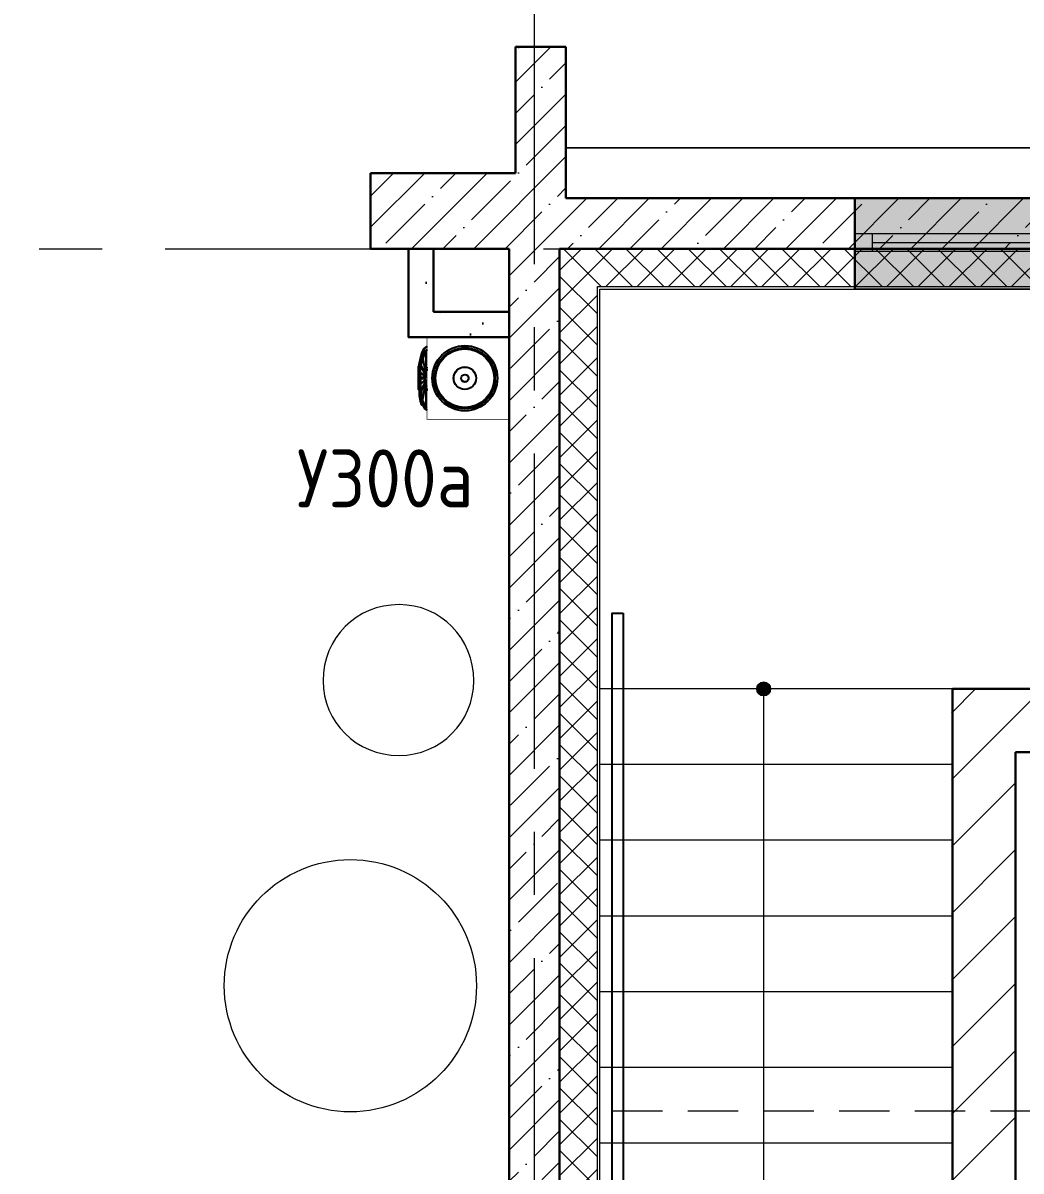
# Model space of a CAD drawing. Header units: millimetres. Extents: x -13407 to 8063098, y -2635 to 109271.
# Drawn here: x 10872 to 14830, y 2594 to 7145 of the extents above; entities that cross this region are included whole.
import ezdxf

# ---------------------------------------------------------------- set-up
doc = ezdxf.new("R2010")
doc.units = ezdxf.units.MM
doc.linetypes.add('ADSK_Штриховая_ш2 п1', pattern=[3, 2, -1])
doc.linetypes.add('CENTER', pattern=[2, 1.25, -0.25, 0.25, -0.25])
doc.layers.get('Defpoints').update_dxf_attribs({"color": 6})
for name, color, linetype, lineweight in [('АР_Лестницы', 250, 'Continuous', 15), ('АР_Лестницы ограждение', 94, 'Continuous', 25), ('АР_МосжилНии_Стены', 202, 'Continuous', 30), ('АР_Навесной фасад', 5, 'Continuous', 5), ('АР_Окна БЛОК', 250, 'Continuous', 13), ('АР_Оси', 193, 'Continuous', 9), ('АР_Перегородки газоблок', 165, 'Continuous', 30), ('АР_Подоконники', 163, 'Continuous', 9), ('АР_Сущ Несущая стена', 202, 'Continuous', 30), ('АР_тонкая линия', 250, 'Continuous', 0), ('АР_Утеплитель', 250, 'Continuous', 9), ('АР_Штриховка монолит', 250, 'Continuous', 9), ('ТХ_мебель передв', 250, 'Continuous', 13)]:
    doc.layers.add(name, color=color, linetype=linetype, lineweight=lineweight)
doc.layers.add('ТХ_обор_бытовое', color=14, linetype='Continuous')
doc.styles.add('ISOCPEUR_1', font='isocpeur.ttf', dxfattribs={"width": 0.9, "height": 250})

# ---------------------------------------------------------------- blocks, each defined once
blk = doc.blocks.new('*U407')
h = blk.add_hatch(color=253)
h.dxf.hatch_style = 1
h.paths.add_polyline_path([(-1600, -140), (0, -140), (0, 220), (-1600, 220)])
at = {"color": 253, "lineweight": 30}
for p, q in [((-1600, -140), (-1600, 220)), ((0, -140), (0, 220))]:
    blk.add_line(p, q, dxfattribs=at)
at = {"color": 253}
for p, q in [((0, 220), (-1600, 220)), ((-1600, 70), (0, 70)), ((-1530, 0), (-1530, 70)), ((-70, 0), (-70, 70)), ((-1600, 0), (0, 0)), ((-1530, 35), (-70, 35)), ((-1600, -140), (0, -140)), ((-1600, -140), (-1600, -140)), ((-1600, -140), (-1600, -140)), ((0, -140), (0, -140)), ((0, -140), (0, -140))]:
    blk.add_line(p, q, dxfattribs=at)
blk = doc.blocks.new('*U290')
h = blk.add_hatch(color=253)
h.dxf.hatch_style = 1
edge = h.paths.add_edge_path()
edge.add_arc((0, 0), 27.6, 359.64, 719.64)
h = blk.add_hatch(color=253)
h.dxf.hatch_style = 1
h.paths.add_polyline_path([(3597.2, -44.3), (3597.2, 44.3), (3897.2, 0)])
at = {"color": 253}
blk.add_line((3897.2, 0), (0, 0), dxfattribs=at)
blk.add_lwpolyline([(3597.2, 44.3), (3597.2, -44.3), (3897.2, 0), (3597.2, 44.3)], dxfattribs=at)
blk.add_circle((0, 0), 27.6, dxfattribs=at)
blk = doc.blocks.new('У300')
at = {"layer": 'ТХ_обор_бытовое', "transparency": 33554559}
for points in [[(-230550.5, 67413.5), (-230554.7, 67413.5), (-230554.7, 67409.3), (-230550.5, 67405.1), (-230546.2, 67409.3), (-230546.2, 67413.5)], [(-230550.5, 67413), (-230554.7, 67413), (-230554.7, 67408.8), (-230550.5, 67404.6), (-230546.3, 67408.8), (-230546.3, 67413)], [(-230546.2, 67417.8), (-230550.5, 67417.8), (-230550.5, 67413.5), (-230546.2, 67409.3), (-230542, 67413.5), (-230542, 67417.8)], [(-230546.3, 67417.3), (-230550.5, 67417.3), (-230550.5, 67413), (-230546.3, 67408.8), (-230542, 67413), (-230542, 67417.3)], [(-230575.9, 67354.3), (-230580.1, 67354.3), (-230580.1, 67350), (-230575.9, 67345.8), (-230571.6, 67350), (-230571.6, 67354.3)], [(-230575.9, 67354.3), (-230580.1, 67354.3), (-230580.1, 67350), (-230575.9, 67345.8), (-230571.6, 67350), (-230571.6, 67354.3)], [(-230575.9, 67354.3), (-230580.1, 67354.3), (-230580.1, 67350), (-230575.9, 67345.8), (-230571.6, 67350), (-230571.6, 67354.3)], [(-230575.9, 67354.3), (-230580.1, 67354.3), (-230580.1, 67350), (-230575.9, 67345.8), (-230571.6, 67350), (-230571.6, 67354.3)], [(-230575.9, 67354.3), (-230580.1, 67354.3), (-230580.1, 67350), (-230575.9, 67345.8), (-230571.6, 67350), (-230571.6, 67354.3)], [(-230575.9, 67354.3), (-230580.1, 67354.3), (-230580.1, 67350), (-230575.9, 67345.8), (-230571.6, 67350), (-230571.6, 67354.3)], [(-230575.9, 67353.8), (-230580.1, 67353.8), (-230580.1, 67349.5), (-230575.9, 67345.3), (-230571.7, 67349.5), (-230571.7, 67353.8)], [(-230575.9, 67353.8), (-230580.1, 67353.8), (-230580.1, 67349.5), (-230575.9, 67345.3), (-230571.7, 67349.5), (-230571.7, 67353.8)], [(-230575.9, 67353.8), (-230580.1, 67353.8), (-230580.1, 67349.5), (-230575.9, 67345.3), (-230571.7, 67349.5), (-230571.7, 67353.8)], [(-230575.9, 67353.8), (-230580.1, 67353.8), (-230580.1, 67349.5), (-230575.9, 67345.3), (-230571.7, 67349.5), (-230571.7, 67353.8)], [(-230575.9, 67353.8), (-230580.1, 67353.8), (-230580.1, 67349.5), (-230575.9, 67345.3), (-230571.7, 67349.5), (-230571.7, 67353.8)], [(-230575.9, 67353.8), (-230580.1, 67353.8), (-230580.1, 67349.5), (-230575.9, 67345.3), (-230571.7, 67349.5), (-230571.7, 67353.8)], [(-230575.9, 67350), (-230580.1, 67350), (-230580.1, 67345.8), (-230575.9, 67341.6), (-230571.6, 67345.8), (-230571.6, 67350)], [(-230575.9, 67350), (-230580.1, 67350), (-230580.1, 67345.8), (-230575.9, 67341.6), (-230571.6, 67345.8), (-230571.6, 67350)], [(-230575.9, 67350), (-230580.1, 67350), (-230580.1, 67345.8), (-230575.9, 67341.6), (-230571.6, 67345.8), (-230571.6, 67350)], [(-230575.9, 67350), (-230580.1, 67350), (-230580.1, 67345.8), (-230575.9, 67341.6), (-230571.6, 67345.8), (-230571.6, 67350)], [(-230575.9, 67350), (-230580.1, 67350), (-230580.1, 67345.8), (-230575.9, 67341.6), (-230571.6, 67345.8), (-230571.6, 67350)], [(-230575.9, 67350), (-230580.1, 67350), (-230580.1, 67345.8), (-230575.9, 67341.6), (-230571.6, 67345.8), (-230571.6, 67350)], [(-230575.9, 67350), (-230580.1, 67350), (-230580.1, 67345.8), (-230575.9, 67341.6), (-230571.6, 67345.8), (-230571.6, 67350)], [(-230575.9, 67350), (-230580.1, 67350), (-230580.1, 67345.8), (-230575.9, 67341.6), (-230571.6, 67345.8), (-230571.6, 67350)], [(-230575.9, 67350), (-230580.1, 67350), (-230580.1, 67345.8), (-230575.9, 67341.6), (-230571.6, 67345.8), (-230571.6, 67350)], [(-230575.9, 67350), (-230580.1, 67350), (-230580.1, 67345.8), (-230575.9, 67341.6), (-230571.6, 67345.8), (-230571.6, 67350)], [(-230575.9, 67350), (-230580.1, 67350), (-230580.1, 67345.8), (-230575.9, 67341.6), (-230571.6, 67345.8), (-230571.6, 67350)], [(-230575.9, 67350), (-230580.1, 67350), (-230580.1, 67345.8), (-230575.9, 67341.6), (-230571.6, 67345.8), (-230571.6, 67350)], [(-230575.9, 67350), (-230580.1, 67350), (-230580.1, 67345.8), (-230575.9, 67341.6), (-230571.6, 67345.8), (-230571.6, 67350)], [(-230575.9, 67349.5), (-230580.1, 67349.5), (-230580.1, 67345.3), (-230575.9, 67341.1), (-230571.7, 67345.3), (-230571.7, 67349.5)], [(-230575.9, 67349.5), (-230580.1, 67349.5), (-230580.1, 67345.3), (-230575.9, 67341.1), (-230571.7, 67345.3), (-230571.7, 67349.5)], [(-230575.9, 67349.5), (-230580.1, 67349.5), (-230580.1, 67345.3), (-230575.9, 67341.1), (-230571.7, 67345.3), (-230571.7, 67349.5)], [(-230575.9, 67349.5), (-230580.1, 67349.5), (-230580.1, 67345.3), (-230575.9, 67341.1), (-230571.7, 67345.3), (-230571.7, 67349.5)], [(-230575.9, 67349.5), (-230580.1, 67349.5), (-230580.1, 67345.3), (-230575.9, 67341.1), (-230571.7, 67345.3), (-230571.7, 67349.5)], [(-230575.9, 67349.5), (-230580.1, 67349.5), (-230580.1, 67345.3), (-230575.9, 67341.1), (-230571.7, 67345.3), (-230571.7, 67349.5)], [(-230575.9, 67349.5), (-230580.1, 67349.5), (-230580.1, 67345.3), (-230575.9, 67341.1), (-230571.7, 67345.3), (-230571.7, 67349.5)], [(-230575.9, 67349.5), (-230580.1, 67349.5), (-230580.1, 67345.3), (-230575.9, 67341.1), (-230571.7, 67345.3), (-230571.7, 67349.5)], [(-230575.9, 67349.5), (-230580.1, 67349.5), (-230580.1, 67345.3), (-230575.9, 67341.1), (-230571.7, 67345.3), (-230571.7, 67349.5)], [(-230575.9, 67349.5), (-230580.1, 67349.5), (-230580.1, 67345.3), (-230575.9, 67341.1), (-230571.7, 67345.3), (-230571.7, 67349.5)], [(-230575.9, 67349.5), (-230580.1, 67349.5), (-230580.1, 67345.3), (-230575.9, 67341.1), (-230571.7, 67345.3), (-230571.7, 67349.5)], [(-230575.9, 67349.5), (-230580.1, 67349.5), (-230580.1, 67345.3), (-230575.9, 67341.1), (-230571.7, 67345.3), (-230571.7, 67349.5)], [(-230575.9, 67349.5), (-230580.1, 67349.5), (-230580.1, 67345.3), (-230575.9, 67341.1), (-230571.7, 67345.3), (-230571.7, 67349.5)], [(-230575.9, 67345.8), (-230580.1, 67345.8), (-230580.1, 67341.6), (-230575.9, 67337.3), (-230571.6, 67341.6), (-230571.6, 67345.8)], [(-230571.6, 67354.3), (-230575.9, 67354.3), (-230575.9, 67350), (-230571.6, 67345.8), (-230567.4, 67350), (-230567.4, 67354.3)], [(-230571.6, 67354.3), (-230575.9, 67354.3), (-230575.9, 67350), (-230571.6, 67345.8), (-230567.4, 67350), (-230567.4, 67354.3)], [(-230571.6, 67354.3), (-230575.9, 67354.3), (-230575.9, 67350), (-230571.6, 67345.8), (-230567.4, 67350), (-230567.4, 67354.3)], [(-230571.6, 67354.3), (-230575.9, 67354.3), (-230575.9, 67350), (-230571.6, 67345.8), (-230567.4, 67350), (-230567.4, 67354.3)], [(-230571.6, 67354.3), (-230575.9, 67354.3), (-230575.9, 67350), (-230571.6, 67345.8), (-230567.4, 67350), (-230567.4, 67354.3)], [(-230571.7, 67353.8), (-230575.9, 67353.8), (-230575.9, 67349.5), (-230571.7, 67345.3), (-230567.4, 67349.5), (-230567.4, 67353.8)], [(-230571.7, 67353.8), (-230575.9, 67353.8), (-230575.9, 67349.5), (-230571.7, 67345.3), (-230567.4, 67349.5), (-230567.4, 67353.8)], [(-230571.7, 67353.8), (-230575.9, 67353.8), (-230575.9, 67349.5), (-230571.7, 67345.3), (-230567.4, 67349.5), (-230567.4, 67353.8)], [(-230571.7, 67353.8), (-230575.9, 67353.8), (-230575.9, 67349.5), (-230571.7, 67345.3), (-230567.4, 67349.5), (-230567.4, 67353.8)], [(-230571.7, 67353.8), (-230575.9, 67353.8), (-230575.9, 67349.5), (-230571.7, 67345.3), (-230567.4, 67349.5), (-230567.4, 67353.8)], [(-230571.6, 67350), (-230575.9, 67350), (-230575.9, 67345.8), (-230571.6, 67341.6), (-230567.4, 67345.8), (-230567.4, 67350)], [(-230571.6, 67350), (-230575.9, 67350), (-230575.9, 67345.8), (-230571.6, 67341.6), (-230567.4, 67345.8), (-230567.4, 67350)], [(-230571.6, 67350), (-230575.9, 67350), (-230575.9, 67345.8), (-230571.6, 67341.6), (-230567.4, 67345.8), (-230567.4, 67350)], [(-230571.6, 67350), (-230575.9, 67350), (-230575.9, 67345.8), (-230571.6, 67341.6), (-230567.4, 67345.8), (-230567.4, 67350)], [(-230571.6, 67350), (-230575.9, 67350), (-230575.9, 67345.8), (-230571.6, 67341.6), (-230567.4, 67345.8), (-230567.4, 67350)], [(-230571.6, 67350), (-230575.9, 67350), (-230575.9, 67345.8), (-230571.6, 67341.6), (-230567.4, 67345.8), (-230567.4, 67350)], [(-230571.6, 67350), (-230575.9, 67350), (-230575.9, 67345.8), (-230571.6, 67341.6), (-230567.4, 67345.8), (-230567.4, 67350)], [(-230571.6, 67350), (-230575.9, 67350), (-230575.9, 67345.8), (-230571.6, 67341.6), (-230567.4, 67345.8), (-230567.4, 67350)], [(-230571.7, 67349.5), (-230575.9, 67349.5), (-230575.9, 67345.3), (-230571.7, 67341.1), (-230567.4, 67345.3), (-230567.4, 67349.5)], [(-230571.7, 67349.5), (-230575.9, 67349.5), (-230575.9, 67345.3), (-230571.7, 67341.1), (-230567.4, 67345.3), (-230567.4, 67349.5)], [(-230571.7, 67349.5), (-230575.9, 67349.5), (-230575.9, 67345.3), (-230571.7, 67341.1), (-230567.4, 67345.3), (-230567.4, 67349.5)], [(-230571.7, 67349.5), (-230575.9, 67349.5), (-230575.9, 67345.3), (-230571.7, 67341.1), (-230567.4, 67345.3), (-230567.4, 67349.5)], [(-230571.7, 67349.5), (-230575.9, 67349.5), (-230575.9, 67345.3), (-230571.7, 67341.1), (-230567.4, 67345.3), (-230567.4, 67349.5)], [(-230571.7, 67349.5), (-230575.9, 67349.5), (-230575.9, 67345.3), (-230571.7, 67341.1), (-230567.4, 67345.3), (-230567.4, 67349.5)], [(-230571.7, 67349.5), (-230575.9, 67349.5), (-230575.9, 67345.3), (-230571.7, 67341.1), (-230567.4, 67345.3), (-230567.4, 67349.5)], [(-230571.7, 67349.5), (-230575.9, 67349.5), (-230575.9, 67345.3), (-230571.7, 67341.1), (-230567.4, 67345.3), (-230567.4, 67349.5)], [(-230546.2, 67358.5), (-230550.5, 67358.5), (-230550.5, 67354.3), (-230546.2, 67350), (-230542, 67354.3), (-230542, 67358.5)], [(-230546.2, 67358.5), (-230550.5, 67358.5), (-230550.5, 67354.3), (-230546.2, 67350), (-230542, 67354.3), (-230542, 67358.5)], [(-230546.3, 67358), (-230550.5, 67358), (-230550.5, 67353.8), (-230546.3, 67349.5), (-230542, 67353.8), (-230542, 67358)], [(-230546.3, 67358), (-230550.5, 67358), (-230550.5, 67353.8), (-230546.3, 67349.5), (-230542, 67353.8), (-230542, 67358)], [(-230546.2, 67354.3), (-230550.5, 67354.3), (-230550.5, 67350), (-230546.2, 67345.8), (-230542, 67350), (-230542, 67354.3)], [(-230546.2, 67354.3), (-230550.5, 67354.3), (-230550.5, 67350), (-230546.2, 67345.8), (-230542, 67350), (-230542, 67354.3)], [(-230546.2, 67354.3), (-230550.5, 67354.3), (-230550.5, 67350), (-230546.2, 67345.8), (-230542, 67350), (-230542, 67354.3)], [(-230546.3, 67353.8), (-230550.5, 67353.8), (-230550.5, 67349.5), (-230546.3, 67345.3), (-230542, 67349.5), (-230542, 67353.8)], [(-230546.3, 67353.8), (-230550.5, 67353.8), (-230550.5, 67349.5), (-230546.3, 67345.3), (-230542, 67349.5), (-230542, 67353.8)], [(-230546.3, 67353.8), (-230550.5, 67353.8), (-230550.5, 67349.5), (-230546.3, 67345.3), (-230542, 67349.5), (-230542, 67353.8)], [(-230546.2, 67350), (-230550.5, 67350), (-230550.5, 67345.8), (-230546.2, 67341.6), (-230542, 67345.8), (-230542, 67350)], [(-230546.3, 67349.5), (-230550.5, 67349.5), (-230550.5, 67345.3), (-230546.3, 67341.1), (-230542, 67345.3), (-230542, 67349.5)], [(-230546.2, 67345.8), (-230550.5, 67345.8), (-230550.5, 67341.6), (-230546.2, 67337.3), (-230542, 67341.6), (-230542, 67345.8)], [(-230546.2, 67345.8), (-230550.5, 67345.8), (-230550.5, 67341.6), (-230546.2, 67337.3), (-230542, 67341.6), (-230542, 67345.8)], [(-230546.2, 67345.8), (-230550.5, 67345.8), (-230550.5, 67341.6), (-230546.2, 67337.3), (-230542, 67341.6), (-230542, 67345.8)], [(-230546.2, 67345.8), (-230550.5, 67345.8), (-230550.5, 67341.6), (-230546.2, 67337.3), (-230542, 67341.6), (-230542, 67345.8)], [(-230542, 67349.5), (-230546.3, 67349.5), (-230546.3, 67345.3), (-230542, 67341.1), (-230537.8, 67345.3), (-230537.8, 67349.5)], [(-230542, 67350), (-230546.2, 67350), (-230546.2, 67345.8), (-230542, 67341.6), (-230537.8, 67345.8), (-230537.8, 67350)], [(-230575.9, 67345.3), (-230580.1, 67345.3), (-230580.1, 67341.1), (-230575.9, 67336.8), (-230571.7, 67341.1), (-230571.7, 67345.3)], [(-230567.4, 67341.1), (-230571.7, 67341.1), (-230571.7, 67336.8), (-230567.4, 67332.6), (-230563.2, 67336.8), (-230563.2, 67341.1)], [(-230567.4, 67328.4), (-230571.7, 67328.4), (-230571.7, 67324.1), (-230567.4, 67319.9), (-230563.2, 67324.1), (-230563.2, 67328.4)], [(-230567.4, 67319.9), (-230571.7, 67319.9), (-230571.7, 67315.7), (-230567.4, 67311.4), (-230563.2, 67315.7), (-230563.2, 67319.9)], [(-230567.4, 67307.2), (-230571.7, 67307.2), (-230571.7, 67303), (-230567.4, 67298.7), (-230563.2, 67303), (-230563.2, 67307.2)], [(-230567.4, 67303), (-230571.7, 67303), (-230571.7, 67298.7), (-230567.4, 67294.5), (-230563.2, 67298.7), (-230563.2, 67303)], [(-230567.4, 67303), (-230571.7, 67303), (-230571.7, 67298.7), (-230567.4, 67294.5), (-230563.2, 67298.7), (-230563.2, 67303)], [(-230567.4, 67341.6), (-230571.6, 67341.6), (-230571.6, 67337.3), (-230567.4, 67333.1), (-230563.2, 67337.3), (-230563.2, 67341.6)], [(-230567.4, 67328.9), (-230571.6, 67328.9), (-230571.6, 67324.6), (-230567.4, 67320.4), (-230563.2, 67324.6), (-230563.2, 67328.9)], [(-230567.4, 67320.4), (-230571.6, 67320.4), (-230571.6, 67316.2), (-230567.4, 67311.9), (-230563.2, 67316.2), (-230563.2, 67320.4)], [(-230567.4, 67307.7), (-230571.6, 67307.7), (-230571.6, 67303.5), (-230567.4, 67299.2), (-230563.2, 67303.5), (-230563.2, 67307.7)], [(-230567.4, 67303.5), (-230571.6, 67303.5), (-230571.6, 67299.2), (-230567.4, 67295), (-230563.2, 67299.2), (-230563.2, 67303.5)], [(-230567.4, 67303.5), (-230571.6, 67303.5), (-230571.6, 67299.2), (-230567.4, 67295), (-230563.2, 67299.2), (-230563.2, 67303.5)], [(-230546.3, 67345.3), (-230550.5, 67345.3), (-230550.5, 67341.1), (-230546.3, 67336.8), (-230542, 67341.1), (-230542, 67345.3)], [(-230546.3, 67345.3), (-230550.5, 67345.3), (-230550.5, 67341.1), (-230546.3, 67336.8), (-230542, 67341.1), (-230542, 67345.3)], [(-230546.3, 67345.3), (-230550.5, 67345.3), (-230550.5, 67341.1), (-230546.3, 67336.8), (-230542, 67341.1), (-230542, 67345.3)], [(-230546.3, 67345.3), (-230550.5, 67345.3), (-230550.5, 67341.1), (-230546.3, 67336.8), (-230542, 67341.1), (-230542, 67345.3)], [(-230542, 67341.1), (-230546.3, 67341.1), (-230546.3, 67336.8), (-230542, 67332.6), (-230537.8, 67336.8), (-230537.8, 67341.1)], [(-230542, 67341.1), (-230546.3, 67341.1), (-230546.3, 67336.8), (-230542, 67332.6), (-230537.8, 67336.8), (-230537.8, 67341.1)], [(-230542, 67341.6), (-230546.2, 67341.6), (-230546.2, 67337.3), (-230542, 67333.1), (-230537.8, 67337.3), (-230537.8, 67341.6)], [(-230542, 67341.6), (-230546.2, 67341.6), (-230546.2, 67337.3), (-230542, 67333.1), (-230537.8, 67337.3), (-230537.8, 67341.6)], [(-230575.9, 67273.8), (-230580.1, 67273.8), (-230580.1, 67269.6), (-230575.9, 67265.4), (-230571.6, 67269.6), (-230571.6, 67273.8)], [(-230575.9, 67273.8), (-230580.1, 67273.8), (-230580.1, 67269.6), (-230575.9, 67265.4), (-230571.6, 67269.6), (-230571.6, 67273.8)], [(-230575.9, 67273.3), (-230580.1, 67273.3), (-230580.1, 67269.1), (-230575.9, 67264.9), (-230571.7, 67269.1), (-230571.7, 67273.3)], [(-230575.9, 67273.3), (-230580.1, 67273.3), (-230580.1, 67269.1), (-230575.9, 67264.9), (-230571.7, 67269.1), (-230571.7, 67273.3)], [(-230575.9, 67269.6), (-230580.1, 67269.6), (-230580.1, 67265.4), (-230575.9, 67261.1), (-230571.6, 67265.4), (-230571.6, 67269.6)], [(-230575.9, 67269.6), (-230580.1, 67269.6), (-230580.1, 67265.4), (-230575.9, 67261.1), (-230571.6, 67265.4), (-230571.6, 67269.6)], [(-230575.9, 67269.6), (-230580.1, 67269.6), (-230580.1, 67265.4), (-230575.9, 67261.1), (-230571.6, 67265.4), (-230571.6, 67269.6)], [(-230575.9, 67269.6), (-230580.1, 67269.6), (-230580.1, 67265.4), (-230575.9, 67261.1), (-230571.6, 67265.4), (-230571.6, 67269.6)], [(-230575.9, 67269.6), (-230580.1, 67269.6), (-230580.1, 67265.4), (-230575.9, 67261.1), (-230571.6, 67265.4), (-230571.6, 67269.6)], [(-230575.9, 67269.6), (-230580.1, 67269.6), (-230580.1, 67265.4), (-230575.9, 67261.1), (-230571.6, 67265.4), (-230571.6, 67269.6)], [(-230575.9, 67269.6), (-230580.1, 67269.6), (-230580.1, 67265.4), (-230575.9, 67261.1), (-230571.6, 67265.4), (-230571.6, 67269.6)], [(-230575.9, 67269.6), (-230580.1, 67269.6), (-230580.1, 67265.4), (-230575.9, 67261.1), (-230571.6, 67265.4), (-230571.6, 67269.6)], [(-230575.9, 67269.6), (-230580.1, 67269.6), (-230580.1, 67265.4), (-230575.9, 67261.1), (-230571.6, 67265.4), (-230571.6, 67269.6)], [(-230575.9, 67269.1), (-230580.1, 67269.1), (-230580.1, 67264.9), (-230575.9, 67260.6), (-230571.7, 67264.9), (-230571.7, 67269.1)], [(-230575.9, 67269.1), (-230580.1, 67269.1), (-230580.1, 67264.9), (-230575.9, 67260.6), (-230571.7, 67264.9), (-230571.7, 67269.1)], [(-230575.9, 67269.1), (-230580.1, 67269.1), (-230580.1, 67264.9), (-230575.9, 67260.6), (-230571.7, 67264.9), (-230571.7, 67269.1)], [(-230575.9, 67269.1), (-230580.1, 67269.1), (-230580.1, 67264.9), (-230575.9, 67260.6), (-230571.7, 67264.9), (-230571.7, 67269.1)], [(-230575.9, 67269.1), (-230580.1, 67269.1), (-230580.1, 67264.9), (-230575.9, 67260.6), (-230571.7, 67264.9), (-230571.7, 67269.1)], [(-230575.9, 67269.1), (-230580.1, 67269.1), (-230580.1, 67264.9), (-230575.9, 67260.6), (-230571.7, 67264.9), (-230571.7, 67269.1)], [(-230575.9, 67269.1), (-230580.1, 67269.1), (-230580.1, 67264.9), (-230575.9, 67260.6), (-230571.7, 67264.9), (-230571.7, 67269.1)], [(-230575.9, 67269.1), (-230580.1, 67269.1), (-230580.1, 67264.9), (-230575.9, 67260.6), (-230571.7, 67264.9), (-230571.7, 67269.1)], [(-230575.9, 67269.1), (-230580.1, 67269.1), (-230580.1, 67264.9), (-230575.9, 67260.6), (-230571.7, 67264.9), (-230571.7, 67269.1)], [(-230575.9, 67265.4), (-230580.1, 67265.4), (-230580.1, 67261.1), (-230575.9, 67256.9), (-230571.6, 67261.1), (-230571.6, 67265.4)], [(-230575.9, 67265.4), (-230580.1, 67265.4), (-230580.1, 67261.1), (-230575.9, 67256.9), (-230571.6, 67261.1), (-230571.6, 67265.4)], [(-230575.9, 67265.4), (-230580.1, 67265.4), (-230580.1, 67261.1), (-230575.9, 67256.9), (-230571.6, 67261.1), (-230571.6, 67265.4)], [(-230575.9, 67265.4), (-230580.1, 67265.4), (-230580.1, 67261.1), (-230575.9, 67256.9), (-230571.6, 67261.1), (-230571.6, 67265.4)], [(-230575.9, 67265.4), (-230580.1, 67265.4), (-230580.1, 67261.1), (-230575.9, 67256.9), (-230571.6, 67261.1), (-230571.6, 67265.4)], [(-230575.9, 67264.9), (-230580.1, 67264.9), (-230580.1, 67260.6), (-230575.9, 67256.4), (-230571.7, 67260.6), (-230571.7, 67264.9)], [(-230575.9, 67264.9), (-230580.1, 67264.9), (-230580.1, 67260.6), (-230575.9, 67256.4), (-230571.7, 67260.6), (-230571.7, 67264.9)], [(-230575.9, 67264.9), (-230580.1, 67264.9), (-230580.1, 67260.6), (-230575.9, 67256.4), (-230571.7, 67260.6), (-230571.7, 67264.9)], [(-230575.9, 67264.9), (-230580.1, 67264.9), (-230580.1, 67260.6), (-230575.9, 67256.4), (-230571.7, 67260.6), (-230571.7, 67264.9)], [(-230575.9, 67264.9), (-230580.1, 67264.9), (-230580.1, 67260.6), (-230575.9, 67256.4), (-230571.7, 67260.6), (-230571.7, 67264.9)], [(-230571.6, 67269.6), (-230575.9, 67269.6), (-230575.9, 67265.4), (-230571.6, 67261.1), (-230567.4, 67265.4), (-230567.4, 67269.6)], [(-230571.6, 67269.6), (-230575.9, 67269.6), (-230575.9, 67265.4), (-230571.6, 67261.1), (-230567.4, 67265.4), (-230567.4, 67269.6)], [(-230571.6, 67269.6), (-230575.9, 67269.6), (-230575.9, 67265.4), (-230571.6, 67261.1), (-230567.4, 67265.4), (-230567.4, 67269.6)], [(-230571.6, 67269.6), (-230575.9, 67269.6), (-230575.9, 67265.4), (-230571.6, 67261.1), (-230567.4, 67265.4), (-230567.4, 67269.6)], [(-230571.6, 67269.6), (-230575.9, 67269.6), (-230575.9, 67265.4), (-230571.6, 67261.1), (-230567.4, 67265.4), (-230567.4, 67269.6)], [(-230571.6, 67269.6), (-230575.9, 67269.6), (-230575.9, 67265.4), (-230571.6, 67261.1), (-230567.4, 67265.4), (-230567.4, 67269.6)], [(-230571.6, 67269.6), (-230575.9, 67269.6), (-230575.9, 67265.4), (-230571.6, 67261.1), (-230567.4, 67265.4), (-230567.4, 67269.6)], [(-230571.6, 67269.6), (-230575.9, 67269.6), (-230575.9, 67265.4), (-230571.6, 67261.1), (-230567.4, 67265.4), (-230567.4, 67269.6)], [(-230571.6, 67269.6), (-230575.9, 67269.6), (-230575.9, 67265.4), (-230571.6, 67261.1), (-230567.4, 67265.4), (-230567.4, 67269.6)], [(-230571.7, 67269.1), (-230575.9, 67269.1), (-230575.9, 67264.9), (-230571.7, 67260.6), (-230567.4, 67264.9), (-230567.4, 67269.1)], [(-230571.7, 67269.1), (-230575.9, 67269.1), (-230575.9, 67264.9), (-230571.7, 67260.6), (-230567.4, 67264.9), (-230567.4, 67269.1)], [(-230571.7, 67269.1), (-230575.9, 67269.1), (-230575.9, 67264.9), (-230571.7, 67260.6), (-230567.4, 67264.9), (-230567.4, 67269.1)], [(-230571.7, 67269.1), (-230575.9, 67269.1), (-230575.9, 67264.9), (-230571.7, 67260.6), (-230567.4, 67264.9), (-230567.4, 67269.1)], [(-230571.7, 67269.1), (-230575.9, 67269.1), (-230575.9, 67264.9), (-230571.7, 67260.6), (-230567.4, 67264.9), (-230567.4, 67269.1)], [(-230571.7, 67269.1), (-230575.9, 67269.1), (-230575.9, 67264.9), (-230571.7, 67260.6), (-230567.4, 67264.9), (-230567.4, 67269.1)], [(-230571.7, 67269.1), (-230575.9, 67269.1), (-230575.9, 67264.9), (-230571.7, 67260.6), (-230567.4, 67264.9), (-230567.4, 67269.1)], [(-230571.7, 67269.1), (-230575.9, 67269.1), (-230575.9, 67264.9), (-230571.7, 67260.6), (-230567.4, 67264.9), (-230567.4, 67269.1)], [(-230571.7, 67269.1), (-230575.9, 67269.1), (-230575.9, 67264.9), (-230571.7, 67260.6), (-230567.4, 67264.9), (-230567.4, 67269.1)], [(-230571.6, 67265.4), (-230575.9, 67265.4), (-230575.9, 67261.1), (-230571.6, 67256.9), (-230567.4, 67261.1), (-230567.4, 67265.4)], [(-230571.6, 67265.4), (-230575.9, 67265.4), (-230575.9, 67261.1), (-230571.6, 67256.9), (-230567.4, 67261.1), (-230567.4, 67265.4)], [(-230571.6, 67265.4), (-230575.9, 67265.4), (-230575.9, 67261.1), (-230571.6, 67256.9), (-230567.4, 67261.1), (-230567.4, 67265.4)], [(-230571.7, 67264.9), (-230575.9, 67264.9), (-230575.9, 67260.6), (-230571.7, 67256.4), (-230567.4, 67260.6), (-230567.4, 67264.9)], [(-230571.7, 67264.9), (-230575.9, 67264.9), (-230575.9, 67260.6), (-230571.7, 67256.4), (-230567.4, 67260.6), (-230567.4, 67264.9)], [(-230571.7, 67264.9), (-230575.9, 67264.9), (-230575.9, 67260.6), (-230571.7, 67256.4), (-230567.4, 67260.6), (-230567.4, 67264.9)], [(-230567.4, 67298.7), (-230571.7, 67298.7), (-230571.7, 67294.5), (-230567.4, 67290.3), (-230563.2, 67294.5), (-230563.2, 67298.7)], [(-230567.4, 67298.7), (-230571.7, 67298.7), (-230571.7, 67294.5), (-230567.4, 67290.3), (-230563.2, 67294.5), (-230563.2, 67298.7)], [(-230567.4, 67298.7), (-230571.7, 67298.7), (-230571.7, 67294.5), (-230567.4, 67290.3), (-230563.2, 67294.5), (-230563.2, 67298.7)], [(-230567.4, 67298.7), (-230571.7, 67298.7), (-230571.7, 67294.5), (-230567.4, 67290.3), (-230563.2, 67294.5), (-230563.2, 67298.7)], [(-230567.4, 67290.3), (-230571.7, 67290.3), (-230571.7, 67286), (-230567.4, 67281.8), (-230563.2, 67286), (-230563.2, 67290.3)], [(-230567.4, 67281.8), (-230571.7, 67281.8), (-230571.7, 67277.6), (-230567.4, 67273.3), (-230563.2, 67277.6), (-230563.2, 67281.8)], [(-230567.4, 67281.8), (-230571.7, 67281.8), (-230571.7, 67277.6), (-230567.4, 67273.3), (-230563.2, 67277.6), (-230563.2, 67281.8)], [(-230567.4, 67277.6), (-230571.7, 67277.6), (-230571.7, 67273.3), (-230567.4, 67269.1), (-230563.2, 67273.3), (-230563.2, 67277.6)], [(-230567.4, 67273.3), (-230571.7, 67273.3), (-230571.7, 67269.1), (-230567.4, 67264.9), (-230563.2, 67269.1), (-230563.2, 67273.3)], [(-230567.4, 67299.2), (-230571.6, 67299.2), (-230571.6, 67295), (-230567.4, 67290.8), (-230563.2, 67295), (-230563.2, 67299.2)], [(-230567.4, 67299.2), (-230571.6, 67299.2), (-230571.6, 67295), (-230567.4, 67290.8), (-230563.2, 67295), (-230563.2, 67299.2)], [(-230567.4, 67299.2), (-230571.6, 67299.2), (-230571.6, 67295), (-230567.4, 67290.8), (-230563.2, 67295), (-230563.2, 67299.2)], [(-230567.4, 67299.2), (-230571.6, 67299.2), (-230571.6, 67295), (-230567.4, 67290.8), (-230563.2, 67295), (-230563.2, 67299.2)], [(-230567.4, 67290.8), (-230571.6, 67290.8), (-230571.6, 67286.5), (-230567.4, 67282.3), (-230563.2, 67286.5), (-230563.2, 67290.8)], [(-230567.4, 67282.3), (-230571.6, 67282.3), (-230571.6, 67278.1), (-230567.4, 67273.8), (-230563.2, 67278.1), (-230563.2, 67282.3)], [(-230567.4, 67282.3), (-230571.6, 67282.3), (-230571.6, 67278.1), (-230567.4, 67273.8), (-230563.2, 67278.1), (-230563.2, 67282.3)], [(-230567.4, 67278.1), (-230571.6, 67278.1), (-230571.6, 67273.8), (-230567.4, 67269.6), (-230563.2, 67273.8), (-230563.2, 67278.1)], [(-230567.4, 67273.8), (-230571.6, 67273.8), (-230571.6, 67269.6), (-230567.4, 67265.4), (-230563.2, 67269.6), (-230563.2, 67273.8)], [(-230563.2, 67269.6), (-230567.4, 67269.6), (-230567.4, 67265.4), (-230563.2, 67261.1), (-230558.9, 67265.4), (-230558.9, 67269.6)], [(-230563.2, 67269.1), (-230567.4, 67269.1), (-230567.4, 67264.9), (-230563.2, 67260.6), (-230559, 67264.9), (-230559, 67269.1)], [(-230563.2, 67256.9), (-230567.4, 67256.9), (-230567.4, 67252.7), (-230563.2, 67248.4), (-230558.9, 67252.7), (-230558.9, 67256.9)], [(-230563.2, 67256.4), (-230567.4, 67256.4), (-230567.4, 67252.2), (-230563.2, 67247.9), (-230559, 67252.2), (-230559, 67256.4)], [(-230550.5, 67269.6), (-230554.7, 67269.6), (-230554.7, 67265.4), (-230550.5, 67261.1), (-230546.2, 67265.4), (-230546.2, 67269.6)], [(-230550.5, 67269.6), (-230554.7, 67269.6), (-230554.7, 67265.4), (-230550.5, 67261.1), (-230546.2, 67265.4), (-230546.2, 67269.6)], [(-230550.5, 67269.1), (-230554.7, 67269.1), (-230554.7, 67264.9), (-230550.5, 67260.6), (-230546.3, 67264.9), (-230546.3, 67269.1)], [(-230550.5, 67269.1), (-230554.7, 67269.1), (-230554.7, 67264.9), (-230550.5, 67260.6), (-230546.3, 67264.9), (-230546.3, 67269.1)], [(-230546.2, 67273.8), (-230550.5, 67273.8), (-230550.5, 67269.6), (-230546.2, 67265.4), (-230542, 67269.6), (-230542, 67273.8)], [(-230546.2, 67273.8), (-230550.5, 67273.8), (-230550.5, 67269.6), (-230546.2, 67265.4), (-230542, 67269.6), (-230542, 67273.8)], [(-230546.2, 67273.8), (-230550.5, 67273.8), (-230550.5, 67269.6), (-230546.2, 67265.4), (-230542, 67269.6), (-230542, 67273.8)], [(-230546.2, 67273.8), (-230550.5, 67273.8), (-230550.5, 67269.6), (-230546.2, 67265.4), (-230542, 67269.6), (-230542, 67273.8)], [(-230546.3, 67273.3), (-230550.5, 67273.3), (-230550.5, 67269.1), (-230546.3, 67264.9), (-230542, 67269.1), (-230542, 67273.3)], [(-230546.3, 67273.3), (-230550.5, 67273.3), (-230550.5, 67269.1), (-230546.3, 67264.9), (-230542, 67269.1), (-230542, 67273.3)], [(-230546.3, 67273.3), (-230550.5, 67273.3), (-230550.5, 67269.1), (-230546.3, 67264.9), (-230542, 67269.1), (-230542, 67273.3)], [(-230546.3, 67273.3), (-230550.5, 67273.3), (-230550.5, 67269.1), (-230546.3, 67264.9), (-230542, 67269.1), (-230542, 67273.3)], [(-230546.2, 67269.6), (-230550.5, 67269.6), (-230550.5, 67265.4), (-230546.2, 67261.1), (-230542, 67265.4), (-230542, 67269.6)], [(-230546.2, 67269.6), (-230550.5, 67269.6), (-230550.5, 67265.4), (-230546.2, 67261.1), (-230542, 67265.4), (-230542, 67269.6)], [(-230546.3, 67269.1), (-230550.5, 67269.1), (-230550.5, 67264.9), (-230546.3, 67260.6), (-230542, 67264.9), (-230542, 67269.1)], [(-230546.3, 67269.1), (-230550.5, 67269.1), (-230550.5, 67264.9), (-230546.3, 67260.6), (-230542, 67264.9), (-230542, 67269.1)], [(-230546.2, 67265.4), (-230550.5, 67265.4), (-230550.5, 67261.1), (-230546.2, 67256.9), (-230542, 67261.1), (-230542, 67265.4)], [(-230546.2, 67265.4), (-230550.5, 67265.4), (-230550.5, 67261.1), (-230546.2, 67256.9), (-230542, 67261.1), (-230542, 67265.4)], [(-230546.3, 67264.9), (-230550.5, 67264.9), (-230550.5, 67260.6), (-230546.3, 67256.4), (-230542, 67260.6), (-230542, 67264.9)], [(-230546.3, 67264.9), (-230550.5, 67264.9), (-230550.5, 67260.6), (-230546.3, 67256.4), (-230542, 67260.6), (-230542, 67264.9)], [(-230546.2, 67261.1), (-230550.5, 67261.1), (-230550.5, 67256.9), (-230546.2, 67252.7), (-230542, 67256.9), (-230542, 67261.1)], [(-230546.2, 67261.1), (-230550.5, 67261.1), (-230550.5, 67256.9), (-230546.2, 67252.7), (-230542, 67256.9), (-230542, 67261.1)], [(-230546.3, 67260.6), (-230550.5, 67260.6), (-230550.5, 67256.4), (-230546.3, 67252.2), (-230542, 67256.4), (-230542, 67260.6)], [(-230546.3, 67260.6), (-230550.5, 67260.6), (-230550.5, 67256.4), (-230546.3, 67252.2), (-230542, 67256.4), (-230542, 67260.6)], [(-230542, 67264.9), (-230546.3, 67264.9), (-230546.3, 67260.6), (-230542, 67256.4), (-230537.8, 67260.6), (-230537.8, 67264.9)], [(-230542, 67260.6), (-230546.3, 67260.6), (-230546.3, 67256.4), (-230542, 67252.2), (-230537.8, 67256.4), (-230537.8, 67260.6)], [(-230542, 67260.6), (-230546.3, 67260.6), (-230546.3, 67256.4), (-230542, 67252.2), (-230537.8, 67256.4), (-230537.8, 67260.6)], [(-230542, 67265.4), (-230546.2, 67265.4), (-230546.2, 67261.1), (-230542, 67256.9), (-230537.8, 67261.1), (-230537.8, 67265.4)], [(-230542, 67261.1), (-230546.2, 67261.1), (-230546.2, 67256.9), (-230542, 67252.7), (-230537.8, 67256.9), (-230537.8, 67261.1)], [(-230542, 67261.1), (-230546.2, 67261.1), (-230546.2, 67256.9), (-230542, 67252.7), (-230537.8, 67256.9), (-230537.8, 67261.1)], [(-230563.2, 67252.7), (-230567.4, 67252.7), (-230567.4, 67248.4), (-230563.2, 67244.2), (-230558.9, 67248.4), (-230558.9, 67252.7)], [(-230563.2, 67252.2), (-230567.4, 67252.2), (-230567.4, 67247.9), (-230563.2, 67243.7), (-230559, 67247.9), (-230559, 67252.2)], [(-230563.2, 67244.2), (-230567.4, 67244.2), (-230567.4, 67240), (-230563.2, 67235.7), (-230558.9, 67240), (-230558.9, 67244.2)], [(-230563.2, 67243.7), (-230567.4, 67243.7), (-230567.4, 67239.5), (-230563.2, 67235.2), (-230559, 67239.5), (-230559, 67243.7)], [(-230563.2, 67240), (-230567.4, 67240), (-230567.4, 67235.7), (-230563.2, 67231.5), (-230558.9, 67235.7), (-230558.9, 67240)], [(-230563.2, 67239.5), (-230567.4, 67239.5), (-230567.4, 67235.2), (-230563.2, 67231), (-230559, 67235.2), (-230559, 67239.5)], [(-230550.5, 67206.1), (-230554.7, 67206.1), (-230554.7, 67201.9), (-230550.5, 67197.6), (-230546.2, 67201.9), (-230546.2, 67206.1)], [(-230550.5, 67205.6), (-230554.7, 67205.6), (-230554.7, 67201.4), (-230550.5, 67197.1), (-230546.3, 67201.4), (-230546.3, 67205.6)]]:
    blk.add_hatch(color=253, dxfattribs=at).paths.add_polyline_path(points)
at = {"layer": 'ТХ_обор_бытовое', "color": 253, "const_width": 2}
blk.add_lwpolyline([(-230216, 67468.6), (-230216, 67142.6), (-230542, 67142.6), (-230542, 67468.6)], close=True, dxfattribs=at)
at = {"layer": 'ТХ_обор_бытовое', "color": 253}
for points in [[(-230550.5, 67184.9), (-230554.7, 67193.4), (-230563.2, 67201.9), (-230567.4, 67214.6), (-230571.6, 67235.7), (-230571.6, 67252.7), (-230575.9, 67278.1), (-230575.9, 67299.2), (-230575.9, 67324.6), (-230575.9, 67345.8), (-230571.6, 67367), (-230567.4, 67383.9), (-230563.2, 67400.8), (-230558.9, 67413.5), (-230554.7, 67422), (-230542, 67430.5), (-230554.7, 67422), (-230558.9, 67413.5), (-230563.2, 67400.8), (-230567.4, 67383.9), (-230571.6, 67367), (-230575.9, 67345.8), (-230575.9, 67324.6), (-230575.9, 67299.2), (-230575.9, 67278.1), (-230571.6, 67252.7), (-230571.6, 67235.7), (-230567.4, 67214.6), (-230563.2, 67201.9), (-230554.7, 67193.4), (-230550.5, 67184.9), (-230542, 67180.7), (-230550.5, 67184.9), (-230554.7, 67193.4), (-230563.2, 67201.9), (-230567.4, 67214.6), (-230571.6, 67235.7), (-230571.6, 67252.7), (-230575.9, 67278.1), (-230575.9, 67299.2), (-230575.9, 67324.6), (-230575.9, 67345.8), (-230571.6, 67367), (-230567.4, 67383.9), (-230563.2, 67400.8), (-230558.9, 67413.5), (-230554.7, 67422), (-230542, 67430.5)], [(-230571.6, 67367), (-230575.9, 67345.8), (-230575.9, 67324.6), (-230575.9, 67299.2), (-230575.9, 67278.1)], [(-230575.9, 67350), (-230575.9, 67345.8), (-230575.9, 67350), (-230571.6, 67350), (-230571.6, 67345.8), (-230575.9, 67345.8)], [(-230542, 67354.3), (-230546.2, 67354.3), (-230546.2, 67350), (-230550.5, 67350), (-230550.5, 67345.8), (-230546.2, 67345.8), (-230546.2, 67341.6), (-230542, 67337.3), (-230546.2, 67341.6), (-230546.2, 67345.8), (-230550.5, 67345.8), (-230550.5, 67350), (-230546.2, 67350), (-230546.2, 67354.3)], [(-230542, 67350), (-230546.2, 67350), (-230546.2, 67345.8), (-230542, 67345.8)], [(-230389.6, 67303.5), (-230389.6, 67303.5)], [(-230567.4, 67278.1), (-230571.6, 67299.2)], [(-230542, 67265.4), (-230546.2, 67265.4), (-230546.2, 67261.1), (-230542, 67261.1)], [(-230542, 67193.4), (-230546.2, 67193.4), (-230550.5, 67193.4), (-230542, 67189.2)], [(-230542, 67180.7), (-230550.5, 67184.9), (-230542, 67180.7)]]:
    blk.add_lwpolyline(points, dxfattribs=at)
at = {"layer": 'ТХ_обор_бытовое', "color": 253, "elevation": -0.6}
for points in [[(-230550.5, 67184.4), (-230554.7, 67192.9), (-230563.2, 67201.4), (-230567.4, 67214.1), (-230571.7, 67235.2), (-230571.7, 67252.2), (-230575.9, 67277.6), (-230575.9, 67298.7), (-230575.9, 67324.1), (-230575.9, 67345.3), (-230571.7, 67366.5), (-230567.4, 67383.4), (-230563.2, 67400.3), (-230559, 67413), (-230554.7, 67421.5), (-230542, 67430), (-230554.7, 67421.5), (-230559, 67413), (-230563.2, 67400.3), (-230567.4, 67383.4), (-230571.7, 67366.5), (-230575.9, 67345.3), (-230575.9, 67324.1), (-230575.9, 67298.7), (-230575.9, 67277.6), (-230571.7, 67252.2), (-230571.7, 67235.2), (-230567.4, 67214.1), (-230563.2, 67201.4), (-230554.7, 67192.9), (-230550.5, 67184.4), (-230542, 67180.2), (-230550.5, 67184.4), (-230554.7, 67192.9), (-230563.2, 67201.4), (-230567.4, 67214.1), (-230571.7, 67235.2), (-230571.7, 67252.2), (-230575.9, 67277.6), (-230575.9, 67298.7), (-230575.9, 67324.1), (-230575.9, 67345.3), (-230571.7, 67366.5), (-230567.4, 67383.4), (-230563.2, 67400.3), (-230559, 67413), (-230554.7, 67421.5), (-230542, 67430)], [(-230571.7, 67366.5), (-230575.9, 67345.3), (-230575.9, 67324.1), (-230575.9, 67298.7), (-230575.9, 67277.6)], [(-230575.9, 67349.5), (-230575.9, 67345.3), (-230575.9, 67349.5), (-230571.7, 67349.5), (-230571.7, 67345.3), (-230575.9, 67345.3)], [(-230542, 67353.8), (-230546.3, 67353.8), (-230546.3, 67349.5), (-230550.5, 67349.5), (-230550.5, 67345.3), (-230546.3, 67345.3), (-230546.3, 67341.1), (-230542, 67336.8), (-230546.3, 67341.1), (-230546.3, 67345.3), (-230550.5, 67345.3), (-230550.5, 67349.5), (-230546.3, 67349.5), (-230546.3, 67353.8)], [(-230542, 67349.5), (-230546.3, 67349.5), (-230546.3, 67345.3), (-230542, 67345.3)], [(-230389.6, 67303), (-230389.6, 67303)], [(-230567.4, 67277.6), (-230571.7, 67298.7)], [(-230542, 67264.9), (-230546.3, 67264.9), (-230546.3, 67260.6), (-230542, 67260.6)], [(-230542, 67192.9), (-230546.3, 67192.9), (-230550.5, 67192.9), (-230542, 67188.7)], [(-230542, 67180.2), (-230550.5, 67184.4), (-230542, 67180.2)]]:
    blk.add_lwpolyline(points, dxfattribs=at)
at = {"layer": 'ТХ_обор_бытовое', "color": 253}
blk.add_lwpolyline([(-230546.2, 67417.8), (-230542, 67417.8, 0.248454), (-230550.5, 67193.4, -0.207133)], format="xyb", close=True, dxfattribs=at)
at = {"layer": 'ТХ_обор_бытовое', "color": 253, "elevation": -0.6}
blk.add_lwpolyline([(-230546.3, 67417.3), (-230542, 67417.3, 0.248454), (-230550.5, 67192.9, -0.207133)], format="xyb", close=True, dxfattribs=at)
for points in [[(-230546.3, 67324.1), (-230559, 67387.6), (-230559, 67391.9), (-230554.7, 67400.3), (-230554.7, 67404.6), (-230550.5, 67408.8), (-230546.3, 67413)], [(-230567.4, 67328.4), (-230567.4, 67332.6), (-230567.4, 67336.8), (-230567.4, 67341.1), (-230567.4, 67345.3), (-230563.2, 67345.3), (-230563.2, 67349.5), (-230546.3, 67311.4)], [(-230546.3, 67315.7), (-230563.2, 67353.8), (-230563.2, 67358), (-230563.2, 67362.2), (-230563.2, 67366.5), (-230563.2, 67370.7), (-230563.2, 67374.9), (-230559, 67379.2), (-230559, 67383.4)], [(-230567.4, 67307.2), (-230567.4, 67311.4), (-230567.4, 67315.7), (-230567.4, 67319.9), (-230567.4, 67324.1), (-230567.4, 67328.4), (-230546.3, 67307.2)], [(-230546.3, 67303), (-230567.4, 67303), (-230567.4, 67298.7), (-230567.4, 67294.5), (-230567.4, 67290.3), (-230567.4, 67286), (-230567.4, 67281.8)], [(-230571.7, 67264.9), (-230571.7, 67269.1), (-230575.9, 67269.1), (-230575.9, 67264.9), (-230575.9, 67260.6), (-230571.7, 67260.6)], [(-230567.4, 67269.1), (-230567.4, 67273.3), (-230567.4, 67277.6), (-230567.4, 67281.8), (-230546.3, 67298.7), (-230563.2, 67260.6), (-230563.2, 67264.9), (-230567.4, 67264.9)], [(-230563.2, 67256.4), (-230550.5, 67277.6), (-230550.5, 67281.8), (-230546.3, 67294.5), (-230554.7, 67252.2), (-230554.7, 67247.9), (-230559, 67226.8), (-230559, 67231), (-230563.2, 67235.2), (-230563.2, 67239.5), (-230563.2, 67243.7), (-230563.2, 67247.9), (-230563.2, 67252.2)], [(-230546.3, 67192.9), (-230546.3, 67197.1), (-230550.5, 67201.4), (-230554.7, 67205.6), (-230554.7, 67209.8), (-230559, 67214.1), (-230559, 67218.3), (-230559, 67222.5), (-230546.3, 67286)], [(-230542, 67256.4), (-230546.3, 67256.4), (-230546.3, 67260.6), (-230550.5, 67264.9), (-230546.3, 67269.1), (-230546.3, 67273.3), (-230542, 67273.3), (-230546.3, 67273.3), (-230546.3, 67269.1), (-230550.5, 67264.9), (-230546.3, 67260.6), (-230546.3, 67256.4)]]:
    blk.add_lwpolyline(points, close=True, dxfattribs=at)
at = {"layer": 'ТХ_обор_бытовое', "color": 253}
for points in [[(-230546.2, 67324.6), (-230558.9, 67388.1), (-230558.9, 67392.4), (-230554.7, 67400.8), (-230554.7, 67405.1), (-230550.5, 67409.3), (-230546.2, 67413.5)], [(-230567.4, 67328.9), (-230567.4, 67333.1), (-230567.4, 67337.3), (-230567.4, 67341.6), (-230567.4, 67345.8), (-230563.2, 67345.8), (-230563.2, 67350), (-230546.2, 67311.9)], [(-230546.2, 67316.2), (-230563.2, 67354.3), (-230563.2, 67358.5), (-230563.2, 67362.7), (-230563.2, 67367), (-230563.2, 67371.2), (-230563.2, 67375.4), (-230558.9, 67379.7), (-230558.9, 67383.9)], [(-230567.4, 67307.7), (-230567.4, 67311.9), (-230567.4, 67316.2), (-230567.4, 67320.4), (-230567.4, 67324.6), (-230567.4, 67328.9), (-230546.2, 67307.7)], [(-230546.2, 67303.5), (-230567.4, 67303.5), (-230567.4, 67299.2), (-230567.4, 67295), (-230567.4, 67290.8), (-230567.4, 67286.5), (-230567.4, 67282.3)], [(-230571.6, 67265.4), (-230571.6, 67269.6), (-230575.9, 67269.6), (-230575.9, 67265.4), (-230575.9, 67261.1), (-230571.6, 67261.1)], [(-230567.4, 67269.6), (-230567.4, 67273.8), (-230567.4, 67278.1), (-230567.4, 67282.3), (-230546.2, 67299.2), (-230563.2, 67261.1), (-230563.2, 67265.4), (-230567.4, 67265.4)], [(-230563.2, 67256.9), (-230550.5, 67278.1), (-230550.5, 67282.3), (-230546.2, 67295), (-230554.7, 67252.7), (-230554.7, 67248.4), (-230558.9, 67227.3), (-230558.9, 67231.5), (-230563.2, 67235.7), (-230563.2, 67240), (-230563.2, 67244.2), (-230563.2, 67248.4), (-230563.2, 67252.7)], [(-230546.2, 67193.4), (-230546.2, 67197.6), (-230550.5, 67201.9), (-230554.7, 67206.1), (-230554.7, 67210.3), (-230558.9, 67214.6), (-230558.9, 67218.8), (-230558.9, 67223), (-230546.2, 67286.5)], [(-230542, 67256.9), (-230546.2, 67256.9), (-230546.2, 67261.1), (-230550.5, 67265.4), (-230546.2, 67269.6), (-230546.2, 67273.8), (-230542, 67273.8), (-230546.2, 67273.8), (-230546.2, 67269.6), (-230550.5, 67265.4), (-230546.2, 67261.1), (-230546.2, 67256.9)]]:
    blk.add_lwpolyline(points, close=True, dxfattribs=at)
for centre, radius in [((-230391.8, 67305.1, -0.6), 129.1), ((-230391.8, 67305.1, -0.6), 129.1), ((-230391.7, 67305.6), 129.1), ((-230391.7, 67305.6), 129.1), ((-230391.7, 67305.6), 120.7), ((-230391.8, 67305.1, -0.6), 120.7), ((-230391.8, 67305.1, -0.6), 116.4), ((-230391.7, 67305.6), 116.4), ((-230391.7, 67305.6), 44.5), ((-230391.8, 67305.1, -0.6), 44.5), ((-230391.8, 67305.1, -0.6), 14.8), ((-230391.7, 67305.6), 14.8)]:
    blk.add_circle(centre, radius, dxfattribs=at)
blk = doc.blocks.new('У012')
at = {"layer": 'ТХ_мебель передв', "color": 253}
blk.add_open_spline([(-181454, 44963.5, -0.6), (-181454, 44799.5, -0.6), (-181586.3, 44667.2, -0.6), (-181750.4, 44667.2, -0.6), (-181919.7, 44667.2, -0.6), (-182052, 44799.5, -0.6), (-182052, 44963.5, -0.6), (-182052, 45132.9, -0.6), (-181919.7, 45265.2, -0.6), (-181750.4, 45265.2, -0.6), (-181586.3, 45265.2, -0.6), (-181454, 45132.9, -0.6), (-181454, 44963.5, -0.6)], degree=3, knots=[0, 0, 0, 0, 1, 1, 1, 2, 2, 2, 3, 3, 3, 4, 4, 4, 4], dxfattribs=at)
blk = doc.blocks.new('У014')
at = {"layer": 'ТХ_мебель передв', "color": 253}
blk.add_circle((-169652.2, 43208.2, -0.6), 500, dxfattribs=at)

msp = doc.modelspace()

# ---------------------------------------------------------------- hatches: boundary and pattern name
at = {"layer": 'АР_Перегородки газоблок', "ltscale": 100}
h = msp.add_hatch(dxfattribs=at)
h.set_pattern_fill('AR-CONC', color=253, scale=2, angle=180)
h.set_pattern_definition([(230, (420419.93, 147542.58), (-364.36934, 31.87817), [38.1, -419.1]), (175, (420419.93, 147542.58), (70.48684, -382.1137), [30.48, -335.28117]), (280.451445, (420389.56, 147545.24), (-293.8825, -350.2355), [32.38002, -356.1805]), (226.1842, (420419.93, 147441), (-542.1581, 84.08466), [57.15, -628.65]), (276.63556, (420374.75, 147448), (-474.8083, -494.85225), [48.57005, -534.2712]), (171.18415, (420419.9, 147441), (-474.8083, -494.85225), [45.7199, -502.91946]), (201, (420369.13, 147466.38), (-303.22878, 204.5304), [38.1, -419.1]), (146, (420369.13, 147466.38), (-123.60406, -368.37593), [30.48, -335.28]), (251.451445, (420343.86, 147483.43), (-426.83284, -163.84554), [32.38002, -356.17988]), (217.5, (420419.93, 147542.58), (-6.177207, -169.110078), [0, -331.216, 0, -340.36, 0, -336.55]), (187.5, (420419.93, 147542.58), (-133.639325, -200.36115), [0, -194.056, 0, -323.596, 0, -128.27]), (147.5, (420533.21, 147542.58), (-271.18119, 11.45749), [0, -127, 0, -396.24, 0, -525.78]), (137.5, (420584, 147542.58), (-296.25836, -50.85298), [0, -165.1, 0, -263.144, 0, -373.38])])
h.paths.add_polyline_path([(12400, 5900), (12800, 5900), (12800, 6000), (12500, 6000), (12500, 6250), (12400, 6250)])
at = {"layer": 'АР_Утеплитель', "ltscale": 100}
h = msp.add_hatch(dxfattribs=at)
h.set_pattern_fill('ANSI37', color=253, scale=700)
h.set_pattern_definition([(45, (-945096.63, 49153.53), (-61.871843, 61.871843), []), (135, (-945096.63, 49153.53), (-61.871843, -61.871843), [])])
h.paths.add_polyline_path([(29593.5, 11440), (29593.5, 11290), (21270, 11290), (21270, 6100), (13150, 6100), (13150, -250), (-250, -250), (-250, 9760), (6100, 9760), (6100, 26690), (-900.2, 26690), (-900.2, 28560), (-750.2, 28560), (-750.2, 26840), (6250, 26840), (6250, 9610), (-100, 9610), (-100, -100), (13000, -100), (13000, 6250), (21120, 6250), (21120, 11440)])
at = {"layer": 'АР_Штриховка монолит', "ltscale": 100}
h = msp.add_hatch(dxfattribs=at)
h.set_pattern_fill('ANSI35', color=253, scale=700)
h.set_pattern_definition([(45, (-956447.81, 109999.9), (-123.743687, 123.743687), []), (45, (-956324.07, 109999.9), (-123.743687, 123.743687), [218.75, -43.75, 0, -43.75])])
h.paths.add_polyline_path([(12250, 6250), (12800, 6250), (12800, -100), (13000, -100), (13000, 6250), (20920, 6250), (20920, 6450), (13025, 6450), (13025, 7050), (12825, 7050), (12825, 6550), (12250, 6550)])
h = msp.add_hatch(dxfattribs=at)
h.set_pattern_fill('ANSI31', color=253, scale=1500)
h.set_pattern_definition([(45, (298777.14, -65096.67), (-132.58252, 132.58252), [])])
h.paths.add_polyline_path([(16153.4, 6090), (15903.4, 6090), (15903.4, 4505.2), (14553.4, 4505.8), (14553.4, 607.2), (14803.4, 605.2), (14803.4, 4255.2), (16153.4, 4255.2)])

# ---------------------------------------------------------------- linework, layer by layer
at = {"layer": 'АР_Лестницы', "color": 253, "ltscale": 100}
for points in [[(14558.4, 4505.2), (13160, 4505.2)], [(14558.4, 4205.2), (14558.4, 4205.2), (13160, 4205.2)], [(14558.4, 4205.2), (14558.4, 3905.2), (13160, 3905.2)], [(14558.4, 3905.2), (14558.4, 3605.2), (13160, 3605.2)], [(14558.4, 3605.2), (14558.4, 3305.2), (13160, 3305.2)], [(14558.4, 3305.2), (14558.4, 3005.2), (13160, 3005.2)], [(14558.4, 3005.2), (14558.4, 2705.2), (13160, 2705.2)], [(14558.4, 2705.2), (14558.4, 2405.2), (13160, 2405.2)]]:
    msp.add_lwpolyline(points, dxfattribs=at)
at = {"layer": 'АР_Лестницы ограждение', "color": 253, "ltscale": 100}
msp.add_lwpolyline([(13252.6, 4805.6), (13252.6, 305.2), (13208.2, 305.2), (13208.2, 4805.6)], close=True, dxfattribs=at)
at = {"layer": 'АР_МосжилНии_Стены', "color": 253, "ltscale": 100}
for p, q in [((14558.4, 4505.2), (14558.4, 605.2)), ((15903.4, 4505.2), (14558.4, 4505.2)), ((14808.4, 605.2), (14808.4, 4255.2)), ((16153.4, 4255.2), (14808.4, 4255.2))]:
    msp.add_line(p, q, dxfattribs=at)
at = {"layer": 'АР_Навесной фасад', "color": 253, "ltscale": 100}
for p, q in [((13150, -250), (13150, 6100)), ((13150, 6100), (21270, 6100)), ((13160, -260), (13160, 6090)), ((13160, 6090), (21280, 6090))]:
    msp.add_line(p, q, dxfattribs=at)
at = {"layer": 'АР_Оси', "color": 253, "linetype": 'CENTER', "ltscale": 1000}
for p, q in [((12900, -1811.3), (12900, 27571.3)), ((-12563.8, 6250), (71033.4, 6250))]:
    msp.add_line(p, q, dxfattribs=at)
at = {"layer": 'АР_Перегородки газоблок', "color": 253, "ltscale": 100}
msp.add_lwpolyline([(12800, 5900), (12400, 5900), (12400, 6250), (12500, 6250), (12500, 6000), (12800, 6000)], close=True, dxfattribs=at)
at = {"layer": 'АР_Подоконники', "color": 253, "ltscale": 100}
for p, q in [((13025, 6650), (16965, 6650)), ((16965, 6650), (13025, 6650))]:
    msp.add_line(p, q, dxfattribs=at)
at = {"layer": 'АР_Сущ Несущая стена', "color": 253, "ltscale": 100}
for p, q in [((12825, 6550), (12825, 7050)), ((12825, 7050), (13025, 7050)), ((13025, 6450), (13025, 7050)), ((12250, 6550), (12825, 6550)), ((12250, 6250), (12250, 6550)), ((13025, 6450), (16965, 6450)), ((12250, 6250), (12800, 6250)), ((12800, 100), (12800, 6250)), ((13000, -100), (13000, 6250)), ((13000, 6250), (21120, 6250))]:
    msp.add_line(p, q, dxfattribs=at)
at = {"layer": 'АР_тонкая линия', "color": 253, "linetype": 'ADSK_Штриховая_ш2 п1', "ltscale": 100}
msp.add_line((14908.4, 2832.3), (13160, 2832.3), dxfattribs=at)

# ---------------------------------------------------------------- block references
at = {"layer": 'АР_Лестницы', "color": 253, "ltscale": 75, "rotation": 270}
msp.add_blockref('*U290', (13809.2, 4505.2), dxfattribs=at)
at = {"layer": 'АР_Окна БЛОК', "color": 253, "xscale": -1, "rotation": 180}
msp.add_blockref('*U407', (15770, 6310), dxfattribs=at)
at = {"layer": 'ТХ_мебель передв', "color": 253}
for name, p in [('У012', (194113.7, -40425.8, 0.6)), ('У014', (181822.5, -39879.3, 0.6))]:
    msp.add_blockref(name, p, dxfattribs=at)
at = {"layer": 'ТХ_обор_бытовое', "color": 253}
msp.add_blockref('У300', (243016, -61568.7), dxfattribs=at)

# ---------------------------------------------------------------- texts
at = {"layer": 'Defpoints', "color": 253, "style": 'ISOCPEUR_1', "width": 0.9}
msp.add_text('У300а', height=230, dxfattribs=at).set_placement((11957.5, 5224.6, -0.6))

doc.saveas('drawing.dxf')
